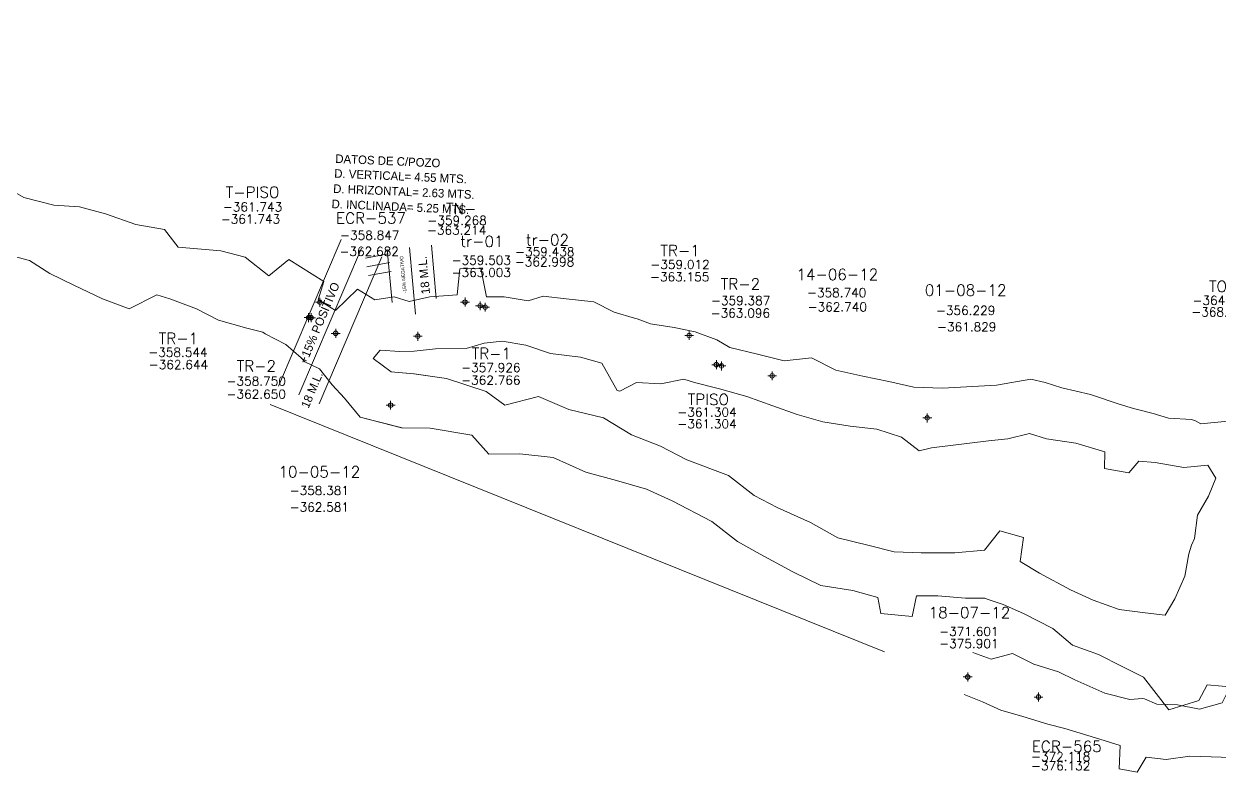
# Model space of a CAD drawing. Extents: x 0 to 99091, y -1812 to 13278.
# Drawn here: x 9571.6 to 9706.2, y 10090.3 to 10174.5 of the extents above; entities that cross this region are included whole.
import ezdxf
from ezdxf.enums import TextEntityAlignment as Align

# ---------------------------------------------------------------- set-up
doc = ezdxf.new("R2010")
doc.units = 0
doc.header["$MEASUREMENT"] = 0
doc.header["$PDMODE"] = 34
doc.header["$PDSIZE"] = 0.5
for name, color, linetype in [('F-440-8648-EW-SCR', 1, 'Continuous'), ('F-440-9081-E-SCR', 154, 'Continuous'), ('F-440-9081-E-SEC-FIC', 154, 'Continuous'), ('F-460-8733-W-FIC', 160, 'Continuous'), ('F-460-8733-W-SCR', 160, 'Continuous'), ('MARGEN', 7, 'Continuous')]:
    doc.layers.add(name, color=color, linetype=linetype)
doc.styles.add('ROMAND', font='ROMAND.SHX')
doc.styles.add('ROMANS', font='ROMANS.SHX', dxfattribs={"width": 2.5})

# ---------------------------------------------------------------- blocks, each defined once
blk = doc.blocks.new('F2')
at = {"lineweight": 0}
blk.add_point((0, 0), dxfattribs=at)
at = {"lineweight": 0, "style": 'ROMAND'}
for tag, height, p in [('NOMBRE', 1.25, (0.2, 6.62)), ('CIELO', 1, (0.14, 4.62)), ('PISO', 1, (0.14, 3.25))]:
    blk.add_attdef(tag, text='', height=height, dxfattribs=at).set_placement(p, align=Align.CENTER)
at = {"lineweight": 0, "style": 'ROMANS', "flags": 1}
for tag, p in [('MINA', (-0.07, -3.26)), ('LOCALIZACION', (-0.07, -4.93)), ('ESTRUCTURA', (-0.07, -6.62)), ('NIVEL', (-0.07, -8.29)), ('OBRA', (-0.07, -10.12)), ('FECHA', (-0.07, -11.79)), ('ATRAS', (-0.07, -13.48)), ('TOPOGRAFO', (2.67, -15.3))]:
    blk.add_attdef(tag, text='', height=1.25, dxfattribs=at).set_placement(p, align=Align.CENTER)

msp = doc.modelspace()

# ---------------------------------------------------------------- linework, layer by layer
at = {"color": 3, "linetype": 'Continuous', "lineweight": 0, "ltscale": 5, "flags": 128}
for points in [[(9600.23, 10133.69), (9607.31, 10150.21)], [(9610.03, 10148.12), (9612.59, 10148.58)], [(9613.04, 10143.12), (9612.5, 10149.09)], [(9618.02, 10143.57), (9617.47, 10149.55)], [(9604.83, 10131.72), (9611.9, 10148.24)], [(9610.39, 10146.15), (9612.95, 10146.61)]]:
    msp.add_lwpolyline(points, dxfattribs=at)
at = {"color": 1, "linetype": 'Continuous', "lineweight": 0, "ltscale": 5, "flags": 128}
for points in [[(9602.53, 10132.7), (9609.61, 10149.22)], [(9615.67, 10141.81), (9614.99, 10149.32)], [(9610.21, 10147.14), (9612.77, 10147.6)]]:
    msp.add_lwpolyline(points, dxfattribs=at)
at = {"color": 0, "linetype": 'Continuous', "lineweight": 0, "ltscale": 5, "flags": 128}
msp.add_lwpolyline([(9668.54, 10103.79), (9599.3, 10131.62)], dxfattribs=at)
at = {"layer": 'F-440-8648-EW-SCR', "color": 1, "linetype": 'Continuous', "lineweight": 0, "flags": 128}
for elevation in [-359.42, -363.72]:
    msp.add_lwpolyline([(9671.66, 10107.75), (9668.12, 10108.12)], dxfattribs=dict(at, elevation=elevation))
at = {"layer": 'F-440-8648-EW-SCR', "color": 1, "linetype": 'Continuous', "lineweight": 0}
for points in [[(9615.48, 10135.07, -358.39), (9619.17, 10134.57, -358.37), (9623.64, 10133.1, -358.24), (9625.76, 10131.56, -357.93), (9629.55, 10132.52, -358.51), (9632.97, 10131.07, -359.29), (9636.86, 10130.11, -359.57), (9640.03, 10128.22, -359.65), (9643.29, 10126.93, -359.53), (9646.26, 10125.41, -358.71)], [(9615.52, 10135.07, -363.09), (9619.17, 10134.57, -363.07), (9623.64, 10133.1, -362.94), (9625.76, 10131.56, -362.93), (9629.55, 10132.52, -363.21), (9632.97, 10131.07, -363.19), (9636.86, 10130.11, -363.17), (9640.03, 10128.22, -363.15), (9643.29, 10126.93, -363.13), (9646.26, 10125.41, -363.61)], [(9675.05, 10133.45, -357.82), (9675.05, 10133.45, -357.82), (9675.05, 10133.45, -357.82), (9681.13, 10133.8, -359.05), (9685.01, 10134.47, -358.67)], [(9675.05, 10133.45, -362.02), (9675.05, 10133.45, -362.02), (9675.05, 10133.45, -362.02), (9681.13, 10133.8, -363.15), (9685.01, 10134.47, -363.47)], [(9685.01, 10134.47, -358.67), (9686.61, 10134.09, -358.11), (9688.52, 10133.51, -357.87), (9691.74, 10132.75, -357.96), (9694.96, 10131.66, -358.96), (9696.59, 10131.17, -359.11), (9696.87, 10131.09, -359.12), (9698.81, 10130.6, -358.97), (9700.54, 10130.08, -359.03), (9703.1, 10129.93, -358.8), (9703.58, 10129.79, -358.81)], [(9685.01, 10134.47, -363.47), (9686.61, 10134.09, -363.41), (9688.52, 10133.51, -363.47), (9691.74, 10132.75, -363.46), (9694.96, 10131.66, -363.46), (9696.59, 10131.17, -363.51), (9696.87, 10131.09, -363.52), (9698.81, 10130.6, -363.57), (9700.54, 10130.08, -363.63), (9703.1, 10129.93, -363.7), (9703.58, 10129.79, -363.71)], [(9703.58, 10129.79, -363.71), (9704.15, 10129.44, -363.77), (9706.84, 10129.7, -363.9), (9710.53, 10129.92, -364.28)], [(9703.58, 10129.79, -358.81), (9704.15, 10129.44, -358.87), (9706.84, 10129.7, -359.2), (9710.53, 10129.92, -359.58)], [(9614.12, 10129.01, -358.39), (9617.33, 10128.97, -358.37), (9622.01, 10128.16, -358.24), (9623.94, 10126.05, -357.93), (9627.42, 10126.06, -358.51), (9631.19, 10125.66, -359.29), (9634.86, 10124.03, -359.57), (9638.34, 10123.09, -359.65), (9641.69, 10122.09, -359.53), (9644.59, 10120.8, -358.71)], [(9614.16, 10129.01, -363.09), (9617.33, 10128.97, -363.07), (9622.01, 10128.16, -362.94), (9623.94, 10126.05, -362.93), (9627.42, 10126.06, -363.21), (9631.19, 10125.66, -363.19), (9634.86, 10124.03, -363.17), (9638.34, 10123.09, -363.15), (9641.69, 10122.09, -363.13), (9644.59, 10120.8, -363.61)], [(9682.42, 10127.75, -358.93), (9684.87, 10128.35, -358.11), (9686.78, 10127.77, -357.87), (9690.08, 10127.29, -357.96), (9693.34, 10126.3, -358.96), (9693.31, 10124.42, -359.11), (9696.04, 10123.92, -359.12), (9697.19, 10125.24, -358.97), (9699.03, 10125.1, -359.03), (9702.25, 10124.55, -358.85), (9702.25, 10124.55, -358.85)], [(9682.42, 10127.75, -363.03), (9684.87, 10128.35, -363.41), (9686.78, 10127.77, -363.47), (9690.08, 10127.29, -363.46), (9693.34, 10126.3, -363.46), (9693.31, 10124.42, -363.51), (9696.04, 10123.92, -363.52), (9697.19, 10125.24, -363.57), (9699.03, 10125.1, -363.63), (9702.25, 10124.55, -363.75), (9702.25, 10124.55, -363.75)], [(9672.42, 10126.43, -356.23), (9673.83, 10126.76, -357.82), (9673.83, 10126.76, -357.82), (9680.25, 10127.53, -359.05), (9682.42, 10127.75, -358.93)], [(9672.42, 10126.43, -361.83), (9673.83, 10126.76, -362.02), (9673.83, 10126.76, -362.02), (9680.25, 10127.53, -363.15), (9682.42, 10127.75, -363.03)], [(9646.26, 10125.41, -358.71), (9650.93, 10123.62, -358.71), (9653.84, 10121.4, -358.31), (9656.44, 10120.04, -358.4), (9660.19, 10118.36, -358.8), (9663.28, 10116.61, -358.8), (9666.8, 10115.76, -359.1), (9669.63, 10115.06, -359.3), (9672.66, 10114.92, -359.69)], [(9646.26, 10125.41, -363.61), (9650.93, 10123.62, -363.51), (9653.84, 10121.4, -363.61), (9656.44, 10120.04, -363.4), (9660.19, 10118.36, -363.4), (9663.28, 10116.61, -363.4), (9666.8, 10115.76, -363.5), (9669.63, 10115.06, -363.5), (9672.66, 10114.92, -363.49)], [(9702.25, 10124.55, -358.85), (9704.94, 10124.81, -358.87)], [(9702.25, 10124.55, -363.75), (9704.94, 10124.81, -363.77)], [(9703.44, 10116.56, -359.55), (9703.8, 10119.19, -359.53), (9705.05, 10121.3, -359.39), (9705.85, 10123.35, -359.45), (9704.94, 10124.81, -358.87)], [(9703.44, 10116.56, -364.05), (9703.8, 10119.19, -364.13), (9705.05, 10121.3, -364.19), (9705.85, 10123.35, -364.05), (9704.94, 10124.81, -363.77)], [(9644.59, 10120.8, -358.71), (9649.06, 10118.45, -358.71), (9651.98, 10116.22, -358.31), (9654.53, 10114.77, -358.4), (9658.19, 10112.81, -358.8), (9661.34, 10111.25, -358.8), (9664.97, 10110.68, -359.1), (9667.76, 10109.89, -359.3), (9668.12, 10108.12, -359.69)], [(9644.59, 10120.8, -363.61), (9649.06, 10118.45, -363.51), (9651.98, 10116.22, -363.61), (9654.53, 10114.77, -363.4), (9658.19, 10112.81, -363.4), (9661.34, 10111.25, -363.4), (9664.97, 10110.68, -363.5), (9667.76, 10109.89, -363.5), (9668.12, 10108.12, -363.49)], [(9672.66, 10114.92, -359.69), (9672.66, 10114.92, -359.69), (9676.46, 10114.93, -359.44), (9679.8, 10115.22, -359.45), (9681.51, 10117.39, -359.15), (9684.17, 10116.66, -359.15), (9683.8, 10113.95, -358.76), (9685.99, 10112.66, -358.77), (9689.5, 10110.77, -359.05)], [(9672.7, 10114.95, -363.53), (9672.7, 10114.95, -363.53), (9676.46, 10114.93, -363.54), (9679.8, 10115.22, -363.75), (9681.51, 10117.39, -363.55), (9684.17, 10116.66, -363.55), (9683.8, 10113.95, -363.56), (9685.99, 10112.66, -363.57), (9689.5, 10110.77, -363.35)], [(9697.9, 10108.18, -359.07), (9700.16, 10107.91, -359.07), (9701.22, 10109.75, -359.18), (9702.36, 10112.31, -359.39), (9702.83, 10114.82, -359.5), (9703.11, 10115.78, -359.7), (9703.44, 10116.56, -359.55)], [(9697.9, 10108.18, -363.77), (9700.16, 10107.91, -363.97), (9701.22, 10109.75, -363.88), (9702.36, 10112.31, -363.89), (9702.83, 10114.82, -364), (9703.11, 10115.78, -363.9), (9703.44, 10116.56, -364.05)], [(9671.66, 10107.75, -359.42), (9672.13, 10110.08, -359.63), (9674.54, 10110.09, -359.44), (9677.66, 10109.83, -359.45), (9679.82, 10109.83, -359.15), (9680.09, 10109.72, -359.15), (9681.89, 10109.12, -358.76), (9684.19, 10108.1, -358.77), (9687.49, 10106.42, -359.05)], [(9671.66, 10107.75, -363.72), (9672.13, 10110.08, -363.53), (9674.54, 10110.09, -363.54), (9677.66, 10109.83, -363.75), (9679.82, 10109.83, -363.55), (9680.09, 10109.72, -363.55), (9681.89, 10109.12, -363.56), (9684.19, 10108.1, -363.57), (9687.49, 10106.42, -363.35)], [(9689.5, 10110.77, -359.05), (9692.04, 10109.6, -359.25), (9694.98, 10108.57, -358.77), (9697.9, 10108.18, -359.07)], [(9689.5, 10110.77, -363.35), (9692.04, 10109.6, -363.45), (9694.98, 10108.57, -363.57), (9697.9, 10108.18, -363.77)], [(9687.49, 10106.42, -363.35), (9689.69, 10104.52, -363.45), (9692.63, 10103.49, -363.57), (9695.31, 10102.14, -363.87), (9697.72, 10100.92, -363.97)], [(9687.49, 10106.42, -359.05), (9689.69, 10104.52, -359.25), (9692.63, 10103.49, -358.77), (9695.31, 10102.14, -359.57), (9697.72, 10100.92, -359.47)], [(9723.01, 10099.57, -359.59), (9719.06, 10099.14, -358.99), (9716.16, 10099.25, -359.28), (9712.85, 10099.28, -359.27), (9709.77, 10099.61, -359.06), (9706.58, 10099.94, -358.96), (9704.89, 10100.06, -358.85), (9703.96, 10098.32, -358.85), (9700.57, 10097.26, -358.84), (9697.72, 10100.92, -359.47)], [(9723.01, 10099.57, -363.69), (9719.06, 10099.14, -363.59), (9716.16, 10099.25, -363.58), (9712.85, 10099.28, -363.97), (9709.77, 10099.61, -363.86), (9706.58, 10099.94, -364.06), (9704.89, 10100.06, -363.95), (9703.96, 10098.32, -363.95), (9700.57, 10097.26, -363.94), (9697.72, 10100.92, -363.97)]]:
    msp.add_polyline3d(points, dxfattribs=at)
at = {"layer": 'F-440-9081-E-SCR', "color": 154, "linetype": 'Continuous', "lineweight": 0}
for points in [[(9571.56, 10154.92, -360.82), (9568.76, 10156.52, -361.07), (9568.6, 10158.64, -360.95), (9568.36, 10158.82, -360.95), (9563.78, 10159.38, -360.59), (9561.36, 10160.32, -360.35), (9555.83, 10164.11, -360.24), (9554.47, 10166.63, -360.2), (9555.78, 10168.39, -360.17), (9554.18, 10170.48, -360.17), (9552.45, 10169.77, -370.95), (9550.85, 10170.47, -370.92), (9548.05, 10172.57, -360.27), (9540.61, 10174.47, -360.53)], [(9571.56, 10154.92, -356.82), (9568.76, 10156.52, -358.07), (9568.6, 10158.64, -356.65), (9568.36, 10158.82, -356.65), (9563.78, 10159.38, -355.99), (9561.36, 10160.32, -355.65), (9555.83, 10164.11, -355.64), (9554.47, 10166.63, -355.9), (9555.78, 10168.39, -355.77), (9554.18, 10170.48, -355.77), (9552.45, 10169.77, -354.85), (9550.85, 10170.47, -355.42), (9548.05, 10172.57, -355.77), (9540.61, 10174.47, -355.43)], [(9588.93, 10149.35, -360.78), (9587.41, 10151.34, -360.62), (9584.17, 10151.91, -360.73), (9580.76, 10153.11, -360.92), (9577.82, 10153.87, -360.83), (9574.94, 10154.06, -360.85), (9571.56, 10154.92, -360.82)], [(9588.93, 10149.35, -355.78), (9587.41, 10151.34, -355.82), (9584.17, 10151.91, -355.43), (9580.76, 10153.11, -356.02), (9577.82, 10153.87, -356.03), (9574.94, 10154.06, -356.35), (9571.56, 10154.92, -356.82)], [(9599.17, 10146.11, -357.32), (9596.48, 10148.22, -356.48), (9593.75, 10148.94, -355.75), (9588.93, 10149.35, -355.78)], [(9599.17, 10146.11, -362.02), (9596.48, 10148.22, -361.88), (9593.75, 10148.94, -361.35), (9588.93, 10149.35, -360.78)], [(9586.53, 10143.96, -360.78), (9583.42, 10142.39, -360.62), (9580.42, 10143.51, -360.73), (9577.17, 10145.07, -360.92), (9574.47, 10146.38, -360.83), (9572.17, 10147.85, -360.85), (9570.35, 10148.32, -360.67)], [(9586.53, 10143.96, -355.78), (9583.42, 10142.39, -355.82), (9580.42, 10143.51, -355.43), (9577.17, 10145.07, -356.02), (9574.47, 10146.38, -356.03), (9572.17, 10147.85, -356.35), (9570.35, 10148.32, -356.97)], [(9609.16, 10144.62, -358.33), (9609.16, 10144.62, -358.33), (9606.68, 10142.22, -358.7), (9604.7, 10143.41, -358.56), (9605.36, 10145.48, -357.5), (9601.39, 10147.96, -357.48), (9599.17, 10146.11, -357.32)], [(9620.69, 10146.89, -359.39), (9620.39, 10143.99, -358.38), (9617.3, 10143.76, -358.23), (9614.95, 10143.22, -358.01), (9613.29, 10143.75, -357.93), (9611.11, 10143.42, -358.43), (9609.16, 10144.62, -358.33), (9609.16, 10144.62, -358.33)], [(9620.69, 10146.89, -363.09), (9620.39, 10143.99, -363.48), (9617.3, 10143.76, -363.43), (9614.95, 10143.22, -363.31), (9613.29, 10143.75, -363.23), (9611.11, 10143.42, -363.23), (9609.16, 10144.62, -362.53), (9609.16, 10144.62, -362.53)], [(9630.05, 10143.83, -359.06), (9628.37, 10143.31, -359.76), (9625.69, 10143.74, -359.83), (9623.69, 10143.74, -359.51), (9623.06, 10146.92, -359.39), (9620.69, 10146.89, -359.39)], [(9630.05, 10143.83, -363.06), (9628.37, 10143.31, -363.06), (9625.69, 10143.74, -363.13), (9623.69, 10143.74, -363.01), (9623.06, 10146.92, -363.09), (9620.69, 10146.89, -363.09)], [(9596.68, 10140.21, -357.32), (9593.49, 10141.12, -356.48), (9590.99, 10142.39, -355.75), (9588.01, 10143.54, -355.9), (9586.53, 10143.96, -355.78)], [(9596.68, 10140.21, -362.02), (9593.49, 10141.12, -361.88), (9590.99, 10142.39, -361.35), (9588.01, 10143.54, -361), (9586.53, 10143.96, -360.78)], [(9649.65, 10138.92, -363.02), (9647.19, 10139.82, -362.95), (9644.83, 10140.28, -363.08), (9642.16, 10140.72, -363.11), (9640.65, 10141.28, -363.03), (9640.36, 10141.35, -363.04), (9638.05, 10142.01, -363.07), (9635.76, 10143.18, -363.1), (9632.65, 10143.51, -363.03), (9630.05, 10143.83, -363.06)], [(9649.65, 10138.92, -359.02), (9647.19, 10139.82, -358.85), (9644.83, 10140.28, -358.58), (9642.16, 10140.72, -358.91), (9640.65, 10141.28, -359.03), (9640.36, 10141.35, -359.04), (9638.05, 10142.01, -358.87), (9635.76, 10143.18, -358.6), (9632.65, 10143.51, -358.73), (9630.05, 10143.83, -359.06)], [(9614.12, 10129.01, -358.39), (9609.44, 10130.22, -358.36), (9607.67, 10132.36, -358.7), (9606.29, 10133.86, -358.98), (9604.86, 10135.63, -358.64), (9603.23, 10136.44, -358.33), (9602.81, 10136.88, -358.7), (9601.06, 10138.38, -358.56), (9598.73, 10139.58, -357.5), (9598.48, 10139.76, -357.48), (9596.68, 10140.21, -357.32)], [(9614.16, 10129.01, -363.09), (9609.44, 10130.22, -362.46), (9607.67, 10132.36, -362.5), (9606.29, 10133.86, -362.48), (9604.86, 10135.63, -362.34), (9603.23, 10136.44, -362.53), (9602.81, 10136.88, -362.5), (9601.06, 10138.38, -362.26), (9598.73, 10139.58, -362.1), (9598.48, 10139.76, -362.08), (9596.68, 10140.21, -362.02)], [(9621.4, 10137.95, -359.39), (9621.4, 10137.95, -359.39), (9617.92, 10137.9, -358.23), (9615.53, 10137.65, -358.01), (9613.93, 10137.58, -357.93), (9611.7, 10137.75, -358.43), (9610.9, 10136.82, -358.7), (9610.9, 10136.82, -358.7)], [(9621.4, 10137.95, -363.09), (9621.4, 10137.95, -363.09), (9617.92, 10137.9, -363.43), (9615.53, 10137.65, -363.31), (9613.93, 10137.58, -363.23), (9611.7, 10137.75, -363.23), (9610.9, 10136.82, -362.5), (9610.9, 10136.82, -362.5)], [(9630.88, 10137.37, -358.99), (9630.88, 10137.37, -358.99), (9628.12, 10138.31, -359.76), (9625.44, 10138.75, -359.83), (9623.43, 10138.55, -359.51), (9621.4, 10137.95, -359.39), (9621.4, 10137.95, -359.39)], [(9630.88, 10137.37, -362.99), (9630.88, 10137.37, -362.99), (9628.12, 10138.31, -363.06), (9625.44, 10138.75, -363.13), (9623.43, 10138.55, -363.01), (9621.4, 10137.95, -363.09), (9621.4, 10137.95, -363.09)], [(9675.05, 10133.45, -357.82), (9671.84, 10133.59, -356.77), (9669, 10134.2, -357.51), (9666.07, 10134.83, -357.56), (9663.04, 10135.48, -357.72), (9660.3, 10136.89, -358.16), (9657.22, 10136.53, -358.71), (9654.21, 10137.28, -359.16), (9651.11, 10138.06, -359.32), (9649.65, 10138.92, -359.02)], [(9675.05, 10133.45, -362.02), (9671.84, 10133.59, -361.77), (9669, 10134.2, -361.71), (9666.07, 10134.83, -361.76), (9663.04, 10135.48, -361.82), (9660.3, 10136.89, -362.06), (9657.22, 10136.53, -362.31), (9654.21, 10137.28, -362.46), (9651.11, 10138.06, -362.52), (9649.65, 10138.92, -363.02)], [(9615.48, 10135.07, -358.39), (9612.93, 10135.31, -358.36), (9610.9, 10136.82, -358.7), (9610.9, 10136.82, -358.7)], [(9647.13, 10134.11, -359.16), (9645.91, 10134.47, -358.85), (9643.32, 10133.96, -358.58), (9640.58, 10134.1, -358.91), (9638.69, 10133.12, -359.03), (9638.4, 10133.19, -359.04), (9636.67, 10136.27, -358.87), (9634.27, 10136.95, -358.6), (9630.88, 10137.37, -358.99)], [(9647.13, 10134.11, -362.66), (9645.91, 10134.47, -362.95), (9643.32, 10133.96, -363.08), (9640.58, 10134.1, -363.11), (9638.69, 10133.12, -363.03), (9638.4, 10133.19, -363.04), (9636.67, 10136.27, -363.07), (9634.27, 10136.95, -363.1), (9630.88, 10137.37, -362.99)], [(9672.42, 10126.43, -356.23), (9670.43, 10127.96, -356.77), (9667.67, 10128.86, -357.51), (9664.66, 10129.2, -357.56), (9661.58, 10129.66, -357.72), (9658.7, 10130.49, -358.16), (9655.96, 10131.48, -358.71), (9653.02, 10132.53, -359.16), (9649.94, 10133.4, -359.32), (9647.13, 10134.11, -359.16)], [(9672.42, 10126.43, -361.83), (9670.43, 10127.96, -361.77), (9667.67, 10128.86, -361.71), (9664.66, 10129.2, -361.76), (9661.58, 10129.66, -361.82), (9658.7, 10130.49, -362.06), (9655.96, 10131.48, -362.31), (9653.02, 10132.53, -362.46), (9649.94, 10133.4, -362.52), (9647.13, 10134.11, -362.66)]]:
    msp.add_polyline3d(points, dxfattribs=at)
at = {"layer": 'F-460-8733-W-SCR', "color": 160, "linetype": 'Continuous', "lineweight": 0}
for points in [[(9678.46, 10103.71, -371.6), (9680.56, 10102.97, -371.83), (9682.93, 10103.6, -371.75), (9685.34, 10102.39, -371.38), (9688.12, 10101.52, -371.61), (9689.98, 10100.62, -371.43), (9693.34, 10099.12, -372.07), (9696.16, 10098.43, -372.2), (9697.61, 10098.54, -372.42), (9697.81, 10098.5, -372.42), (9699.22, 10097.91, -372.24), (9701.55, 10097.84, -371.86), (9704, 10097.33, -371.69), (9706.59, 10098.03, -372.12), (9707.26, 10099.41, -371.94), (9709.95, 10098.85, -371.95)], [(9678.46, 10103.71, -375.9), (9680.56, 10102.97, -376.13), (9682.93, 10103.6, -376.05), (9685.34, 10102.39, -376.18), (9688.12, 10101.52, -376.21), (9689.98, 10100.62, -376.33), (9693.34, 10099.12, -376.37), (9696.16, 10098.43, -376.4), (9697.61, 10098.54, -376.42), (9697.81, 10098.5, -376.42), (9699.22, 10097.91, -376.34), (9701.55, 10097.84, -376.36), (9704, 10097.33, -376.39), (9706.59, 10098.03, -376.42), (9707.26, 10099.4, -376.44), (9709.96, 10098.85, -376.45)], [(9677.49, 10099, -371.6), (9679.57, 10098.17, -371.83), (9681.62, 10097.24, -371.75), (9684.13, 10096.52, -371.38), (9686.91, 10095.64, -371.61), (9688.85, 10095.14, -371.43), (9692.31, 10094.12, -372.07), (9695.09, 10093.24, -372.2), (9694.95, 10090.62, -372.42), (9697.01, 10090.25, -372.42), (9697.99, 10091.93, -372.24), (9700.28, 10091.67, -371.86), (9702.91, 10092.04, -371.69), (9705.34, 10091.95, -372.12), (9707.58, 10091.9, -371.94), (9707.87, 10091.84, -371.95)], [(9677.49, 10099, -375.9), (9679.57, 10098.17, -376.13), (9681.62, 10097.24, -376.05), (9684.13, 10096.52, -376.18), (9686.91, 10095.64, -376.21), (9688.85, 10095.14, -376.33), (9692.31, 10094.12, -376.37), (9695.09, 10093.24, -376.4), (9694.95, 10090.62, -376.42), (9697.01, 10090.25, -376.42), (9697.99, 10091.93, -376.34), (9700.28, 10091.67, -376.36), (9702.91, 10092.04, -376.39), (9705.34, 10091.95, -376.42), (9707.58, 10091.9, -376.44), (9707.87, 10091.84, -376.45)]]:
    msp.add_polyline3d(points, dxfattribs=at)
at = {"layer": 'MARGEN', "color": 154, "linetype": 'Continuous', "lineweight": 0}
for points in [[(9609.16, 10144.62, -362.53), (9609.16, 10144.62, -362.53), (9606.68, 10142.22, -362.5), (9604.7, 10143.41, -362.26), (9605.36, 10145.48, -362.1), (9601.39, 10147.96, -362.08), (9599.17, 10146.11, -362.02)], [(9615.52, 10135.07, -363.09), (9612.93, 10135.31, -362.46), (9610.9, 10136.82, -362.5), (9610.9, 10136.82, -362.5)]]:
    msp.add_polyline3d(points, dxfattribs=at)

# ---------------------------------------------------------------- block references
at = {"layer": 'F-440-9081-E-SEC-FIC', "color": 2, "linetype": 'Continuous', "lineweight": 0}
ref = msp.add_blockref('F2', (9604.91, 10143.14, -361.74), dxfattribs=at)
ref.add_attrib('NOMBRE', 'T-PISO', dxfattribs={"layer": '0', "lineweight": 0, "height": 1.25, "style": 'ROMAND'}).set_placement((9597.32, 10154.9, -361.74), align=Align.CENTER)
ref.add_attrib('CIELO', '-361.743', dxfattribs={"layer": '0', "lineweight": 0, "height": 1, "style": 'ROMAND'}).set_placement((9597.32, 10153.37, -361.74), align=Align.CENTER)
ref.add_attrib('PISO', '-361.743', dxfattribs={"layer": '0', "lineweight": 0, "height": 1, "style": 'ROMAND'}).set_placement((9597.09, 10152, -361.74), align=Align.CENTER)
ref = msp.add_blockref('F2', (9621.26, 10143.16, -359.27), dxfattribs=at)
ref.add_attrib('NOMBRE', 'TN-', dxfattribs={"layer": '0', "lineweight": 0, "height": 1.25, "style": 'ROMAND'}).set_placement((9620.82, 10153.06, -359.27), align=Align.CENTER)
ref.add_attrib('CIELO', '-359.268', dxfattribs={"layer": '0', "lineweight": 0, "height": 1, "style": 'ROMAND'}).set_placement((9620.37, 10151.85, -359.27), align=Align.CENTER)
ref.add_attrib('PISO', '-363.214', dxfattribs={"layer": '0', "lineweight": 0, "height": 1, "style": 'ROMAND'}).set_placement((9620.32, 10150.75, -359.27), align=Align.CENTER)
ref = msp.add_blockref('F2', (9606.69, 10139.64, -358.85), dxfattribs=at)
ref.add_attrib('NOMBRE', 'ECR-537', dxfattribs={"layer": '0', "lineweight": 0, "height": 1.25, "style": 'ROMAND'}).set_placement((9610.67, 10151.99, -358.85), align=Align.CENTER)
ref.add_attrib('CIELO', '-358.847', dxfattribs={"layer": '0', "lineweight": 0, "height": 1, "style": 'ROMAND'}).set_placement((9610.53, 10150.18, -358.85), align=Align.CENTER)
ref.add_attrib('PISO', '-362.682', dxfattribs={"layer": '0', "lineweight": 0, "height": 1, "style": 'ROMAND'}).set_placement((9610.46, 10148.36, -358.85), align=Align.CENTER)
msp.add_blockref('F2', (9622.96, 10142.74, -359.5), dxfattribs=at).add_auto_attribs({'NOMBRE': 'tr-01', 'CIELO': '-359.503', 'PISO': '-363.003'})
ref = msp.add_blockref('F2', (9623.53, 10142.59, -359.44), dxfattribs=at)
ref.add_attrib('NOMBRE', 'tr-02', dxfattribs={"layer": '0', "lineweight": 0, "height": 1.25, "style": 'ROMAND'}).set_placement((9630.54, 10149.54, -359.44), align=Align.CENTER)
ref.add_attrib('CIELO', '-359.438', dxfattribs={"layer": '0', "lineweight": 0, "height": 1, "style": 'ROMAND'}).set_placement((9630.25, 10148.32, -359.44), align=Align.CENTER)
ref.add_attrib('PISO', '-362.998', dxfattribs={"layer": '0', "lineweight": 0, "height": 1, "style": 'ROMAND'}).set_placement((9630.22, 10147.18, -359.44), align=Align.CENTER)
ref = msp.add_blockref('F2', (9649.58, 10136.11, -359.01), dxfattribs=at)
ref.add_attrib('NOMBRE', 'TR-1', dxfattribs={"layer": '0', "lineweight": 0, "height": 1.25, "style": 'ROMAND'}).set_placement((9645.49, 10148.33, -359.01), align=Align.CENTER)
ref.add_attrib('CIELO', '-359.012', dxfattribs={"layer": '0', "lineweight": 0, "height": 1, "style": 'ROMAND'}).set_placement((9645.49, 10146.89, -359.01), align=Align.CENTER)
ref.add_attrib('PISO', '-363.155', dxfattribs={"layer": '0', "lineweight": 0, "height": 1, "style": 'ROMAND'}).set_placement((9645.45, 10145.5, -359.01), align=Align.CENTER)
ref = msp.add_blockref('F2', (9655.87, 10134.86, -358.74), dxfattribs=at)
ref.add_attrib('NOMBRE', '14-06-12', dxfattribs={"layer": '0', "lineweight": 0, "height": 1.25, "style": 'ROMAND'}).set_placement((9663.21, 10145.64, -358.74), align=Align.CENTER)
ref.add_attrib('CIELO', '-358.740', dxfattribs={"layer": '0', "lineweight": 0, "height": 1, "style": 'ROMAND'}).set_placement((9663.14, 10143.72, -358.74), align=Align.CENTER)
ref.add_attrib('PISO', '-362.740', dxfattribs={"layer": '0', "lineweight": 0, "height": 1, "style": 'ROMAND'}).set_placement((9663.21, 10142.11, -358.74), align=Align.CENTER)
ref = msp.add_blockref('F2', (9650.16, 10135.97, -359.39), dxfattribs=at)
ref.add_attrib('NOMBRE', 'TR-2', dxfattribs={"layer": '0', "lineweight": 0, "height": 1.25, "style": 'ROMAND'}).set_placement((9652.29, 10144.57, -359.39), align=Align.CENTER)
ref.add_attrib('CIELO', '-359.387', dxfattribs={"layer": '0', "lineweight": 0, "height": 1, "style": 'ROMAND'}).set_placement((9652.32, 10142.82, -359.39), align=Align.CENTER)
ref.add_attrib('PISO', '-363.096', dxfattribs={"layer": '0', "lineweight": 0, "height": 1, "style": 'ROMAND'}).set_placement((9652.29, 10141.42, -359.39), align=Align.CENTER)
ref = msp.add_blockref('F2', (9673.34, 10130.12, -356.23), dxfattribs=at)
ref.add_attrib('NOMBRE', '01-08-12', dxfattribs={"layer": '0', "lineweight": 0, "height": 1.25, "style": 'ROMAND'}).set_placement((9677.67, 10143.87, -356.23), align=Align.CENTER)
ref.add_attrib('CIELO', '-356.229', dxfattribs={"layer": '0', "lineweight": 0, "height": 1, "style": 'ROMAND'}).set_placement((9677.67, 10141.72, -356.23), align=Align.CENTER)
ref.add_attrib('PISO', '-361.829', dxfattribs={"layer": '0', "lineweight": 0, "height": 1, "style": 'ROMAND'}).set_placement((9677.79, 10139.87, -356.23), align=Align.CENTER)
ref = msp.add_blockref('F2', (9603.64, 10141.41, -358.54), dxfattribs=at)
ref.add_attrib('NOMBRE', 'TR-1', dxfattribs={"layer": '0', "lineweight": 0, "height": 1.25, "style": 'ROMAND'}).set_placement((9588.97, 10138.43, -358.54), align=Align.CENTER)
ref.add_attrib('CIELO', '-358.544', dxfattribs={"layer": '0', "lineweight": 0, "height": 1, "style": 'ROMAND'}).set_placement((9588.92, 10137, -358.54), align=Align.CENTER)
ref.add_attrib('PISO', '-362.644', dxfattribs={"layer": '0', "lineweight": 0, "height": 1, "style": 'ROMAND'}).set_placement((9588.97, 10135.62, -358.54), align=Align.CENTER)
ref = msp.add_blockref('F2', (9603.91, 10141.4, -358.75), dxfattribs=at)
ref.add_attrib('NOMBRE', 'TR-2', dxfattribs={"layer": '0', "lineweight": 0, "height": 1.25, "style": 'ROMAND'}).set_placement((9597.74, 10135.34, -358.75), align=Align.CENTER)
ref.add_attrib('CIELO', '-358.750', dxfattribs={"layer": '0', "lineweight": 0, "height": 1, "style": 'ROMAND'}).set_placement((9597.74, 10133.76, -358.75), align=Align.CENTER)
ref.add_attrib('PISO', '-362.650', dxfattribs={"layer": '0', "lineweight": 0, "height": 1, "style": 'ROMAND'}).set_placement((9597.74, 10132.29, -358.75), align=Align.CENTER)
ref = msp.add_blockref('F2', (9615.95, 10139.31, -357.93), dxfattribs=at)
ref.add_attrib('NOMBRE', 'TR-1', dxfattribs={"layer": '0', "lineweight": 0, "height": 1.25, "style": 'ROMAND'}).set_placement((9624.22, 10136.74, -357.93), align=Align.CENTER)
ref.add_attrib('CIELO', '-357.926', dxfattribs={"layer": '0', "lineweight": 0, "height": 1, "style": 'ROMAND'}).set_placement((9624.17, 10135.28, -357.93), align=Align.CENTER)
ref.add_attrib('PISO', '-362.766', dxfattribs={"layer": '0', "lineweight": 0, "height": 1, "style": 'ROMAND'}).set_placement((9624.17, 10133.87, -357.93), align=Align.CENTER)
ref = msp.add_blockref('F2', (9646.52, 10139.39, -361.3), dxfattribs=at)
ref.add_attrib('NOMBRE', 'TPISO', dxfattribs={"layer": '0', "lineweight": 0, "height": 1.25, "style": 'ROMAND'}).set_placement((9648.67, 10131.58, -361.3), align=Align.CENTER)
ref.add_attrib('CIELO', '-361.304', dxfattribs={"layer": '0', "lineweight": 0, "height": 1, "style": 'ROMAND'}).set_placement((9648.53, 10130.27, -361.3), align=Align.CENTER)
ref.add_attrib('PISO', '-361.304', dxfattribs={"layer": '0', "lineweight": 0, "height": 1, "style": 'ROMAND'}).set_placement((9648.53, 10128.95, -361.3), align=Align.CENTER)
ref = msp.add_blockref('F2', (9612.88, 10131.55, -358.38), dxfattribs=at)
ref.add_attrib('NOMBRE', '10-05-12', dxfattribs={"layer": '0', "lineweight": 0, "height": 1.25, "style": 'ROMAND'}).set_placement((9604.85, 10123.42, -358.38), align=Align.CENTER)
ref.add_attrib('CIELO', '-358.381', dxfattribs={"layer": '0', "lineweight": 0, "height": 1, "style": 'ROMAND'}).set_placement((9604.85, 10121.45, -358.38), align=Align.CENTER)
ref.add_attrib('PISO', '-362.581', dxfattribs={"layer": '0', "lineweight": 0, "height": 1, "style": 'ROMAND'}).set_placement((9604.85, 10119.58, -358.38), align=Align.CENTER)
at = {"layer": 'F-460-8733-W-FIC', "color": 2, "linetype": 'Continuous', "lineweight": 0}
ref = msp.add_blockref('F2', (9726.07, 10140.99, -364.88), dxfattribs=at)
ref.add_attrib('NOMBRE', 'TOPE', dxfattribs={"layer": '0', "lineweight": 0, "height": 1.25, "style": 'ROMAND'}).set_placement((9707.17, 10144.3, -364.88), align=Align.CENTER)
ref.add_attrib('CIELO', '-364.876', dxfattribs={"layer": '0', "lineweight": 0, "height": 1, "style": 'ROMAND'}).set_placement((9706.58, 10142.85, -364.88), align=Align.CENTER)
ref.add_attrib('PISO', '-368.376', dxfattribs={"layer": '0', "lineweight": 0, "height": 1, "style": 'ROMAND'}).set_placement((9706.44, 10141.54, -364.88), align=Align.CENTER)
msp.add_blockref('F2', (9677.9, 10100.96, -371.6), dxfattribs=at).add_auto_attribs({'NOMBRE': '18-07-12', 'CIELO': '-371.601', 'PISO': '-375.901'})
ref = msp.add_blockref('F2', (9685.87, 10098.7, -372.12), dxfattribs=at)
ref.add_attrib('NOMBRE', 'ECR-565', dxfattribs={"layer": '0', "lineweight": 0, "height": 1.25, "style": 'ROMAND'}).set_placement((9689.06, 10092.52, -372.12), align=Align.CENTER)
ref.add_attrib('CIELO', '-372.118', dxfattribs={"layer": '0', "lineweight": 0, "height": 1, "style": 'ROMAND'}).set_placement((9688.38, 10091.49, -372.12), align=Align.CENTER)
ref.add_attrib('PISO', '-376.132', dxfattribs={"layer": '0', "lineweight": 0, "height": 1, "style": 'ROMAND'}).set_placement((9688.38, 10090.45, -372.12), align=Align.CENTER)

# ---------------------------------------------------------------- texts
at = {"color": 0, "linetype": 'Continuous', "lineweight": 0, "ltscale": 5, "attachment_point": 1}
for s, insert, char_height, width, rotation in [('DATOS DE C/POZO', (9606.67, 10159.79), 0.9604, 22.2255, 357.5111), ('D. VERTICAL= 4.55 MTS.', (9606.55, 10158.13), 0.9604, 22.2255, 357.5111), ('D. HRIZONTAL= 2.63 MTS.', (9606.43, 10156.42), 0.9604, 22.2255, 357.5111), ('D. INCLINADA= 5.25 MTS.', (9606.25, 10154.7), 0.9604, 22.2255, 357.5111), ('-15% NEGATIVO', (9614.29, 10144.15), 0.3897, 4.8198, 95.3747), ('18 M.L.', (9616.36, 10144.01), 0.96, 11.877, 95.3747), ('+15% POSITIVO', (9602.5, 10136.52), 0.9604, 11.877, 67.163), ('18 M.L.', (9602.74, 10131.5), 0.96, 11.877, 67.163)]:
    msp.add_mtext(s, dxfattribs=dict(at, insert=insert, char_height=char_height, width=width, rotation=rotation))

doc.saveas('drawing.dxf')
